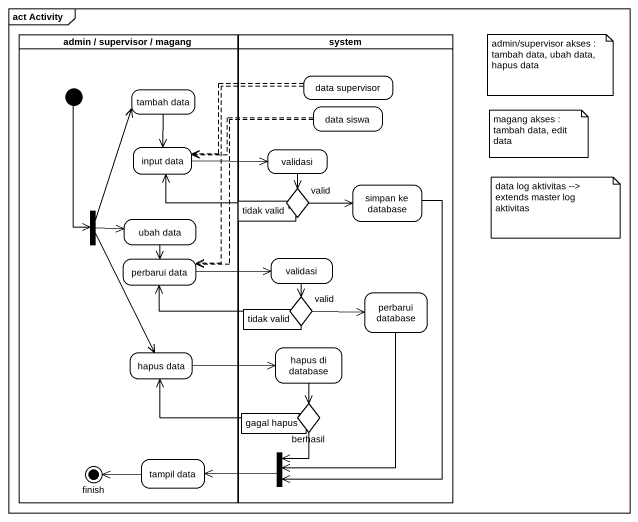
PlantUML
@startuml
mainframe act Activity
hide empty description
state "admin / supervisor / magang" as admin_supervisor_magang <<partition>> {
  state "tambah data" as tambah_data
  state "input data" as input_data
  state fork1 <<fork>>
  state "ubah data" as ubah_data
  state "perbarui data" as perbarui_data
  state "hapus data" as hapus_data
  state "tampil data" as tampil_data
  state finish <<end>>
  [*] --> fork1
}
state system <<partition>> {
  state "data supervisor" as data_supervisor
  state "data siswa" as data_siswa
  state validasi
  state valid <<choice>>
  state "simpan ke database" as simpan_ke_database
  state "validasi" as validasi_2
  state "valid" as valid_2 <<choice>>
  state "perbarui database" as perbarui_database
  state "hapus di database" as hapus_di_database
  state berhasil <<choice>>
  state fork2 <<join>>
}
data_supervisor -left[dashed]-> input_data
data_supervisor -[dashed]-> perbarui_data
tambah_data --> input_data
data_siswa -left[dashed]-> input_data
data_siswa -[dashed]-> perbarui_data
input_data -right-> validasi
validasi --> valid
valid -left-> input_data
valid -right-> simpan_ke_database
simpan_ke_database --> fork2
fork1 -up-> tambah_data
fork1 -right-> ubah_data
fork1 --> hapus_data
ubah_data --> perbarui_data
perbarui_data -right-> validasi_2
validasi_2 --> valid_2
valid_2 -left-> perbarui_data
valid_2 -right-> perbarui_database
perbarui_database --> fork2
hapus_data -right-> hapus_di_database
hapus_di_database --> berhasil
berhasil -left-> hapus_data
berhasil --> fork2
tampil_data -left-> finish
fork2 -left-> tampil_data
note as N1
  admin/supervisor akses :
  tambah data, ubah data, hapus data
end note
note as N2
  magang akses :
  tambah data, edit data
end note
note as N3
  data log aktivitas --> extends master log aktivitas
end note
note as N4
  tidak valid
end note
note as N5
  tidak valid
end note
note as N6
  gagal hapus
end note
@enduml
